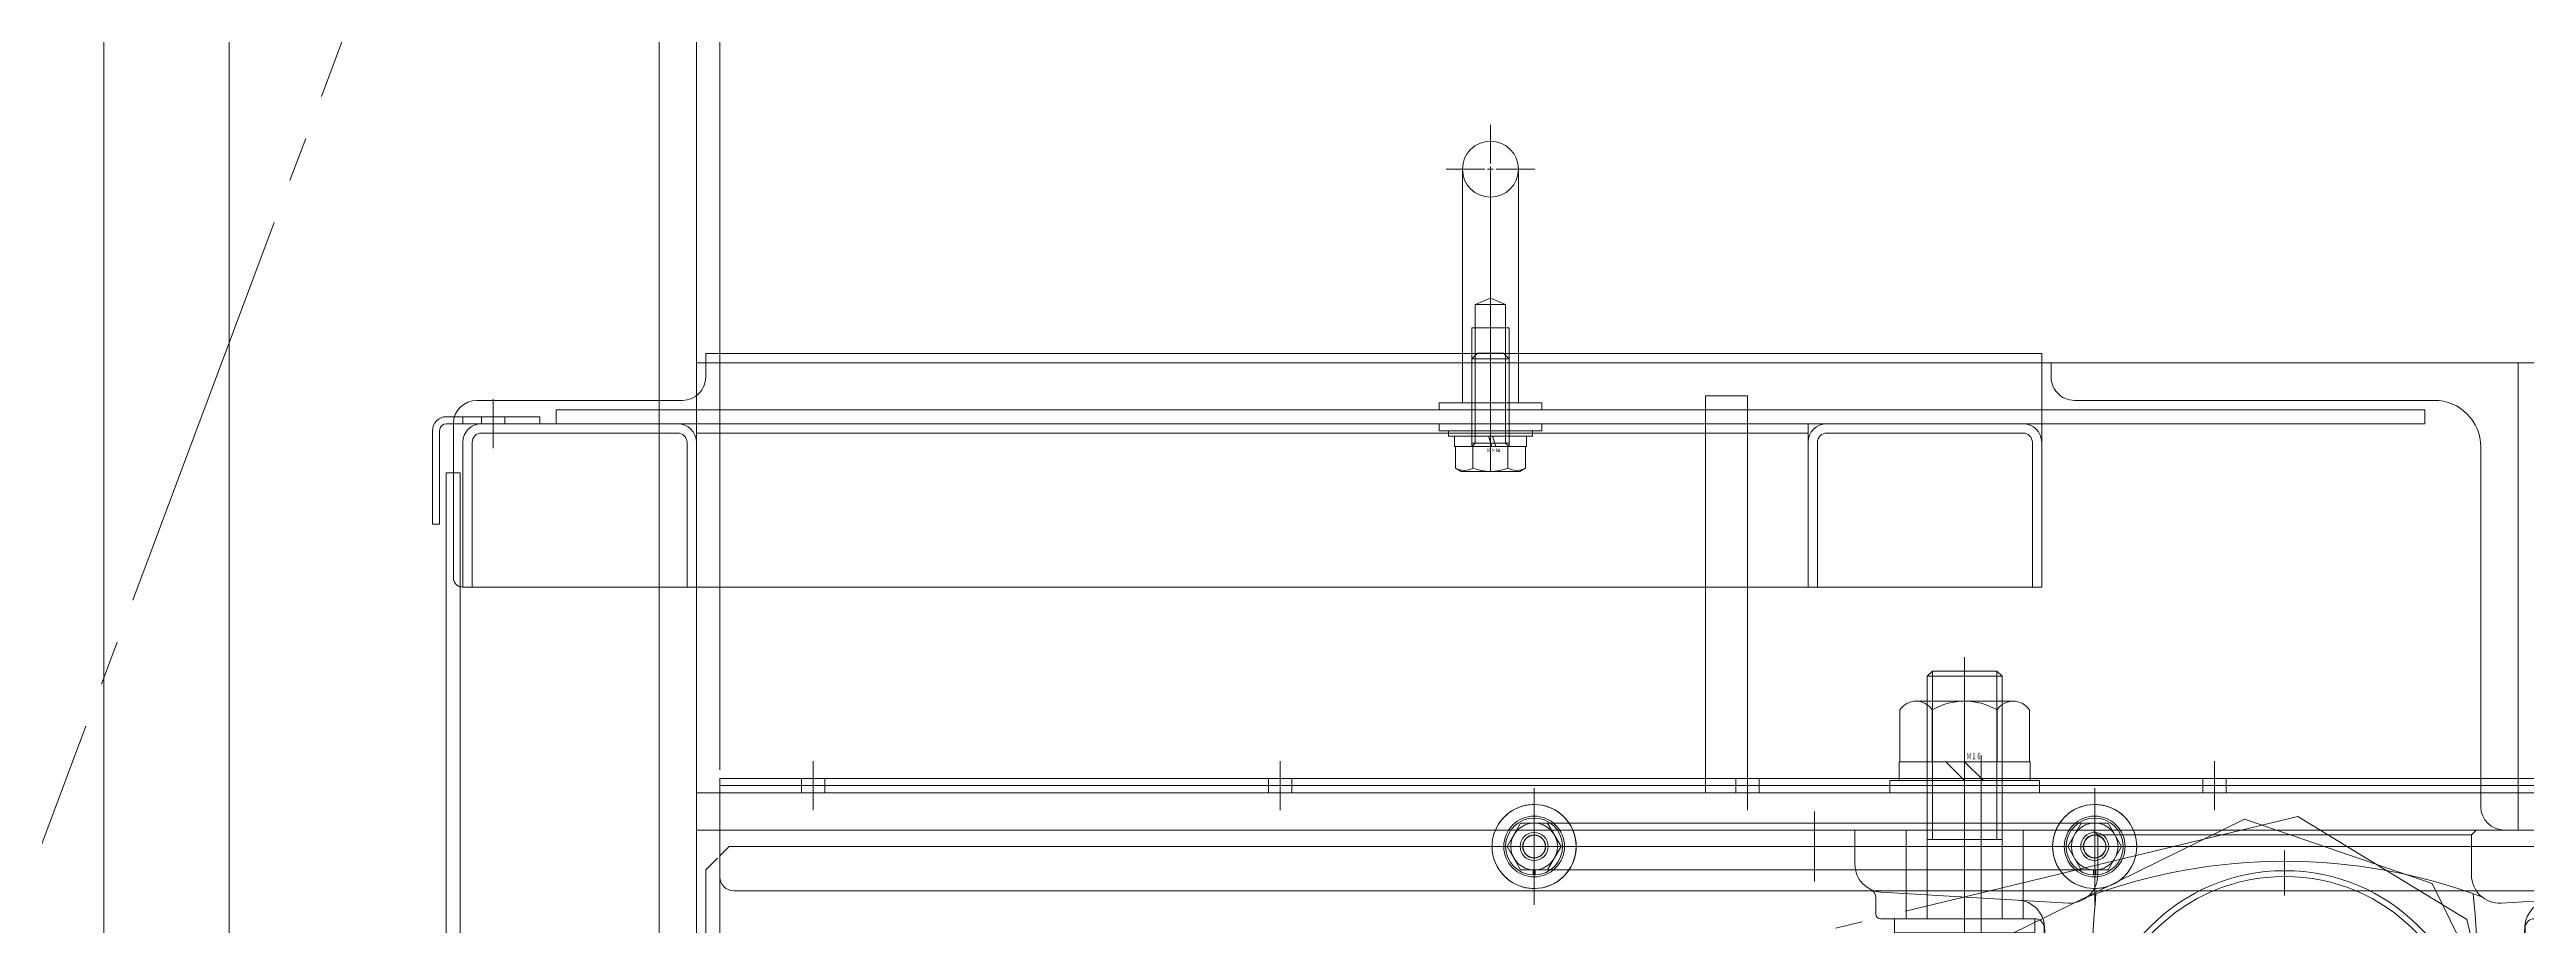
# Model space of a CAD drawing. Units: millimetres at full size. Extents: x -32787 to 32787, y -11878 to 14562.
# Drawn here: x -17027 to -16497, y 7218 to 7405 of the extents above; entities that cross this region are included whole.
import ezdxf
from ezdxf.enums import TextEntityAlignment as Align

# ---------------------------------------------------------------- set-up
doc = ezdxf.new("R2010")
doc.units = ezdxf.units.MM
doc.header["$LTSCALE"] = 9.6
doc.linetypes.add('CHAIN2', pattern=[12, 9, -1, 1, -1])
doc.linetypes.add('DOUBLE_CHAIN2', pattern=[12.8, 9, -1, 0.6, -0.6, 0.6, -1])
for name, color, linetype, lineweight in [('0-2_0', 2, 'Continuous', 9), ('0-3_05_CENTER', 2, 'CHAIN2', 9), ('0-4_04_HIDDEN', 7, 'Continuous', 9), ('0-5_10_DRAFT', 1, 'Continuous', 9), ('0-7_01_外形線', 134, 'Continuous', 9), ('0-8_04_中心線', 4, 'CHAIN2', 9), ('0-9_03_かくれ線', 5, 'Continuous', 9), ('0-A_06_PHANTOM', 2, 'DOUBLE_CHAIN2', 9), ('0-D_10_補助線', 1, 'Continuous', 9), ('0-E_08_DIM', 3, 'Continuous', 9)]:
    doc.layers.add(name, color=color, linetype=linetype, lineweight=lineweight)
doc.styles.add('ＭＳ ゴシック', font='')
doc.styles.get('ＭＳ ゴシック').set_extended_font_data('MS Gothic')

# ---------------------------------------------------------------- blocks, each defined once
blk = doc.blocks.new('MUCAP208Ja_1_1')
at = {"layer": '0-2_0'}
for p, q in [((-3.3, 105.8), (-2.4, 108.5)), ((-2.4, 108.5), (2.4, 108.5)), ((3.3, 105.8), (2.4, 108.5)), ((-4.041, 100.37), (-4.041, 101.63)), ((-3.3, 105.8), (3.3, 105.8)), ((-2.8, 104.054), (2.8, 104.054)), ((-2.021, 101.63), (-2.021, 100.37)), ((2.021, 101.63), (2.021, 100.37)), ((4.041, 101.63), (4.041, 100.37)), ((3.031, 100), (-3.031, 100)), ((-4, 76.6), (-2.961, 77.2)), ((4, 76.6), (-4, 76.6)), ((-4, 75.396), (-4, 76.6)), ((-3.45, 75.474), (-3.45, 76.918)), ((2.961, 77.2), (-2.961, 77.2)), ((4, 76.6), (2.961, 77.2)), ((3.45, 75.474), (3.45, 76.918)), ((4, 75.396), (4, 76.6)), ((-51.456, 20.955), (-50.787, 50.355)), ((-51.401, 20.646), (-49.502, 52.181)), ((51.401, 20.646), (49.502, 52.181)), ((51.456, 20.955), (50.787, 50.355)), ((-24.687, 39.566), (-25.729, 38.964)), ((-24.479, 39.051), (-25.729, 38.329)), ((-25.729, 38.964), (-21.729, 32.036)), ((-25.729, 38.964), (-25.729, 37.764)), ((-25.729, 37.764), (-22.768, 32.636)), ((-21.729, 32.036), (-22.768, 32.636)), ((-21.029, 33.075), (-22.279, 32.353)), ((-20.687, 32.638), (-21.729, 32.036)), ((-87.5, 18), (-87.5, 14.53)), ((-86.5, 19), (-53.455, 19)), ((86.5, 19), (53.455, 19)), ((87.5, 18), (87.5, 14.53)), ((-86.346, 13.326), (-46.346, 15.634)), ((86.346, 13.326), (46.346, 15.634)), ((-92, 7.336), (-92, 0)), ((-40, 9.644), (-40, 1)), ((40, 9.644), (40, 1)), ((92, 7.336), (92, 0)), ((-92, 0), (-41, 0)), ((-41, 0), (-40, 1)), ((-40, 1), (40, 1)), ((41, 0), (40, 1)), ((92, 0), (41, 0))]:
    blk.add_line(p, q, dxfattribs=at)
for radius in [40.5, 39.25, 26.5, 20]:
    blk.add_circle((0, 49.2), radius, dxfattribs=at)
for centre, radius, start, end in [((0, 107.013), 1.587, 69.55499, 110.44501), ((-3.031, 100.437), 1.563, 49.73979, 130.26021), ((0, 105.8), 3.3, 180, 208.06161), ((-8.789, 104.424), 6, 336.17154, 353.89834), ((-3.618, 103.871), 0.8, 353.89834, 28.06161), ((0, 96.302), 5.698, 69.22909, 110.77091), ((3.031, 100.437), 1.563, 49.73979, 130.26021), ((3.618, 103.871), 0.8, 151.93839, 186.10166), ((8.789, 104.424), 6, 186.10166, 203.82846), ((0, 105.8), 3.3, 331.93839, 0), ((0, 49.2), 50.8, 1.3029, 178.6971), ((0, 49.2), 49.591, 3.44631, 176.55369), ((-3.031, 101.563), 1.563, 229.73979, 310.26021), ((0, 105.698), 5.698, 249.22909, 290.77091), ((3.031, 101.563), 1.563, 229.73979, 310.26021), ((0, 49.2), 42, 0, 180), ((350.172, 49.2), 392.172, 180, 185.20269), ((-350.172, 49.2), 392.172, 354.79731, 0), ((-86.5, 18), 1, 90, 180), ((-57.39, 21.007), 6, 273.30187, 356.55369), ((-53.455, 21), 2, 270, 358.6971), ((57.39, 21.007), 6, 183.44631, 266.69813), ((53.455, 21), 2, 181.3029, 270), ((86.5, 18), 1, 0, 90), ((-86, 7.336), 6, 93.30187, 180), ((-89.5, 14.53), 2, 295.94448, 0), ((-46, 9.644), 6, 0, 93.30187), ((0, 127.7), 121, 249.57682, 290.42318), ((46, 9.644), 6, 86.69813, 180), ((86, 7.336), 6, 0, 86.69813), ((89.5, 14.53), 2, 180, 244.05552)]:
    blk.add_arc(centre, radius, start, end, dxfattribs=at)
at = {"layer": '0-3_05_CENTER'}
for p, q in [((0, 109.987), (0, 0)), ((-55.814, 49.2), (55.814, 49.2)), ((-26.847, 33.7), (-14.722, 40.7)), ((-68.5, 24), (-68.5, -4.978)), ((68.5, 24), (68.5, -4.978))]:
    blk.add_line(p, q, dxfattribs=at)
at = {"layer": '0-4_04_HIDDEN', "color": 2}
for p, q in [((-81, 19), (-81, 0)), ((-56, 19), (-56, 0)), ((56, 19), (56, 0)), ((81, 19), (81, 0))]:
    blk.add_line(p, q, dxfattribs=at)
blk = doc.blocks.new('A$C5136444F_1_1_1')
at = {"layer": '0-2_0', "color": 134}
for p, q in [((-10.387, 17), (10.387, 17)), ((-13.85, 15.144), (-13.85, 7)), ((-6.925, 7), (-6.925, 15.144)), ((6.925, 15.144), (6.925, 7)), ((13.85, 7), (13.85, 15.144)), ((-14, 3), (-14, 7)), ((-14, 7), (14, 7)), ((0.728, 3), (-0.728, 7)), ((14, 7), (14, 3)), ((-15, 0), (-15, 3)), ((-15, 3), (15, 3)), ((-15, 0), (15, 0)), ((-8, 0), (-8, -51.918)), ((8, 0), (8, -51.918)), ((15, 3), (15, 0)), ((8, -17), (-8, -17)), ((-6.917, -17), (-6.917, -53)), ((6.918, -17), (6.918, -53))]:
    blk.add_line(p, q, dxfattribs=at)
at = {"layer": '0-2_0', "color": 134, "linetype": 'CHAIN2'}
blk.add_line((0, 20.915), (0, -56), dxfattribs=at)
at = {"layer": '0-2_0', "color": 134}
for points in [[(8, -51.918), (-8, -51.918), (-6.918, -53)], [(8, -51.918), (6.918, -53), (-6.917, -53)]]:
    blk.add_lwpolyline(points, dxfattribs=at)
for centre, radius, start, end in [((-10.387, 12.842), 4.158, 33.626, 146.374), ((0, 3.15), 13.85, 60, 120), ((10.387, 12.842), 4.158, 33.626, 146.374)]:
    blk.add_arc(centre, radius, start, end, dxfattribs=at)
at = {"layer": '0-5_10_DRAFT', "style": 'ＭＳ ゴシック', "width": 1.5}
blk.add_text('M16x60', height=0.7331, dxfattribs=at).set_placement((0.41, 7.482), align=Align.BOTTOM_LEFT)
blk = doc.blocks.new('M16Nza_1_1_1')
at = {"layer": '0-2_0', "color": 134}
for p, q in [((-13.85, 17.744), (-13.85, 6.6)), ((-10.387, 19.6), (10.387, 19.6)), ((-6.925, 6.6), (-6.925, 17.744)), ((6.925, 17.744), (6.925, 6.6)), ((13.85, 6.6), (13.85, 17.744)), ((-4, 6.6), (0, 2.6)), ((0, 6.6), (4, 2.6)), ((14, 6.6), (14, 2.6))]:
    blk.add_line(p, q, dxfattribs=at)
at = {"layer": '0-2_0', "color": 134, "linetype": 'CHAIN2'}
blk.add_line((0, 0), (0, 19.6), dxfattribs=at)
at = {"layer": '0-2_0', "color": 134}
blk.add_lwpolyline([(-14, 2.6), (-14, 6.6), (14, 6.6)], dxfattribs=at)
blk.add_lwpolyline([(-16, 2.6), (16, 2.6), (16, 0), (-16, 0)], close=True, dxfattribs=at)
for centre, radius, start, end in [((-10.387, 15.442), 4.158, 33.626, 146.374), ((0, 5.75), 13.85, 60, 120), ((10.387, 15.442), 4.158, 33.626, 146.374)]:
    blk.add_arc(centre, radius, start, end, dxfattribs=at)
at = {"layer": '0-5_10_DRAFT', "style": 'ＭＳ ゴシック', "width": 0.6}
blk.add_text('Ｍ１６', height=1.257, dxfattribs=at).set_placement((0.41, 6.782), align=Align.BOTTOM_LEFT)
blk = doc.blocks.new('A$C1FC96EE0_1_1_1')
at = {"layer": '0-A_06_PHANTOM', "color": 7}
blk.add_lwpolyline([(-45, 427.502), (-45, -15), (15, -15), (45, 15), (45, 383.745)], dxfattribs=at)
blk = doc.blocks.new('A$C6A3B1DDC_1_1_1')
at = {"layer": '0-A_06_PHANTOM', "xscale": -1}
blk.add_blockref('A$C1FC96EE0_1_1_1', (-20, -30), dxfattribs=at)
blk = doc.blocks.new('A$C616C122A_1_1')
at = {"layer": '0-2_0', "xscale": -1}
for name, p, rotation in [('A$C6A3B1DDC_1_1_1', (-62.665, -6.61), 26.14534), ('MUCAP208Ja_1_1', (0, 0), 90)]:
    blk.add_blockref(name, p, dxfattribs=dict(at, rotation=rotation))
at = {"layer": '0-2_0'}
for name, p, rotation in [('A$C5136444F_1_1_1', (-19, 68.5), 90), ('M16Nza_1_1_1', (8, 68.5), 270)]:
    blk.add_blockref(name, p, dxfattribs=dict(at, rotation=rotation))
at = {"layer": '0-A_06_PHANTOM', "xscale": -1, "rotation": 13.60595}
blk.add_blockref('A$C6A3B1DDC_1_1_1', (-63.779, -3.529), dxfattribs=at)
blk = doc.blocks.new('U5307')
at = {"layer": '0-8_04_中心線'}
for p, q in [((0, 1.8), (0, 12.5)), ((-12.5, 0), (-1.8, 0)), ((1.8, 0), (12.5, 0)), ((0, -12.5), (0, -1.8))]:
    blk.add_line(p, q, dxfattribs=at)
at = {"layer": '0-8_04_中心線', "linetype": 'Continuous'}
for p, q in [((-0.9, 0), (0.9, 0)), ((0, -0.9), (0, 0.9))]:
    blk.add_line(p, q, dxfattribs=at)
blk = doc.blocks.new('U5306')
at = {"layer": '0-8_04_中心線'}
for p, q in [((0, 1.8), (0, 12.5)), ((-12.5, 0), (-1.8, 0)), ((1.8, 0), (12.5, 0)), ((0, -12.5), (0, -1.8))]:
    blk.add_line(p, q, dxfattribs=at)
at = {"layer": '0-8_04_中心線', "linetype": 'Continuous'}
for p, q in [((-0.9, 0), (0.9, 0)), ((0, -0.9), (0, 0.9))]:
    blk.add_line(p, q, dxfattribs=at)
blk = doc.blocks.new('U5308')
at = {"layer": '0-8_04_中心線'}
for p, q in [((0, 1), (0, 8.5)), ((-8.5, 0), (-1, 0)), ((1, 0), (8.5, 0)), ((0, -8.5), (0, -1))]:
    blk.add_line(p, q, dxfattribs=at)
at = {"layer": '0-8_04_中心線', "linetype": 'Continuous'}
for p, q in [((-0.5, 0), (0.5, 0)), ((0, -0.5), (0, 0.5))]:
    blk.add_line(p, q, dxfattribs=at)
blk = doc.blocks.new('U5309')
at = {"layer": '0-8_04_中心線'}
for p, q in [((0, 1), (0, 8.5)), ((-8.5, 0), (-1, 0)), ((1, 0), (8.5, 0)), ((0, -8.5), (0, -1))]:
    blk.add_line(p, q, dxfattribs=at)
at = {"layer": '0-8_04_中心線', "linetype": 'Continuous'}
for p, q in [((-0.5, 0), (0.5, 0)), ((0, -0.5), (0, 0.5))]:
    blk.add_line(p, q, dxfattribs=at)
blk = doc.blocks.new('U5495')
at = {"layer": '0-8_04_中心線'}
for p, q in [((0, 1.2), (0, 9.5)), ((-9.5, 0), (-1.2, 0)), ((1.2, 0), (9.5, 0)), ((0, -9.5), (0, -1.2))]:
    blk.add_line(p, q, dxfattribs=at)
at = {"layer": '0-8_04_中心線', "linetype": 'Continuous'}
for p, q in [((-0.6, 0), (0.6, 0)), ((0, -0.6), (0, 0.6))]:
    blk.add_line(p, q, dxfattribs=at)

msp = doc.modelspace()

# ---------------------------------------------------------------- linework, layer by layer
at = {"layer": '0-2_0', "color": 134}
for p, q in [((-16600.471, 7340.196), (-16886.461, 7340.196)), ((-16886.461, 7340.196), (-16886.461, 7338.196)), ((-16600.471, 7340.196), (-16600.471, 7338.196)), ((-16600.471, 7338.196), (-16886.461, 7338.196))]:
    msp.add_line(p, q, dxfattribs=at)
at = {"layer": '0-3_05_CENTER', "color": 4}
msp.add_line((-16938.461, 7476.196), (-17168.033, 6862.584), dxfattribs=at)
at = {"layer": '0-7_01_外形線'}
for p, q in [((-16896.461, 6404.196), (-16896.461, 7618.196)), ((-16724.471, 7340.196), (-16724.471, 7379.696)), ((-16712.471, 7340.196), (-16712.471, 7379.696)), ((-16888.461, 7338.196), (-14388.461, 7338.196)), ((-16883.461, 7249.196), (-16343.461, 7249.196)), ((-16883.461, 7228.196), (-16883.461, 7249.196)), ((-14513.839, 7246.196), (-16888.461, 7246.196)), ((-14513.839, 7238.196), (-16888.461, 7238.196)), ((-16709.125, 7239.671), (-16589.125, 7239.671)), ((-16709.125, 7229.671), (-16589.125, 7229.671)), ((-16880.461, 7225.196), (-16346.461, 7225.196))]:
    msp.add_line(p, q, dxfattribs=at)
for points in [[(-16888.461, 6404.196), (-16888.461, 7618.196), (-16978.461, 7618.196), (-16988.461, 7608.196), (-16988.461, 6404.196)], [(-16672.461, 7246.196), (-16672.461, 7331.196), (-16663.461, 7331.196), (-16663.461, 7246.196)], [(-16883.461, 6861.671), (-16886.461, 6864.671), (-16886.461, 7229.671), (-16883.961, 7232.171)]]:
    msp.add_lwpolyline(points, dxfattribs=at)
for centre, radius, start, end in [((-16718.471, 7379.696), 6, 0, 180), ((-16709.125, 7234.671), 9, 33.74899, 326.25101), ((-16589.125, 7234.671), 9, 213.74899, 146.25101), ((-16709.125, 7234.671), 5, 90, 270), ((-16589.125, 7234.671), 5, 270, 90), ((-16880.461, 7228.196), 3, 180, 270)]:
    msp.add_arc(centre, radius, start, end, dxfattribs=at)
at = {"layer": '0-8_04_中心線'}
for p, q in [((-16718.471, 7326.696), (-16718.471, 7379.696)), ((-16718.471, 7314.996), (-16718.471, 7340.296)), ((-16931.961, 7330.446), (-16931.961, 7319.946)), ((-16616.961, 7257.318), (-16616.961, 7226.919)), ((-16613.461, 7254.196), (-16613.461, 7207.696)), ((-16863.461, 7252.946), (-16863.461, 7242.446)), ((-16763.461, 7252.946), (-16763.461, 7242.446)), ((-16663.461, 7252.946), (-16663.461, 7242.446)), ((-16563.461, 7252.946), (-16563.461, 7242.446)), ((-16649.125, 7242.171), (-16649.125, 7227.171)), ((-16709.125, 7234.671), (-16589.125, 7234.671))]:
    msp.add_line(p, q, dxfattribs=at)
at = {"layer": '0-9_03_かくれ線'}
for p, q in [((-16724.471, 7329.696), (-16724.471, 7340.196)), ((-16722.471, 7339.096), (-16721.271, 7340.296)), ((-16722.471, 7339.096), (-16714.471, 7339.096)), ((-16722.471, 7320.296), (-16722.471, 7339.096)), ((-16721.721, 7321.046), (-16721.721, 7339.846)), ((-16721.271, 7340.296), (-16715.671, 7340.296)), ((-16714.471, 7339.096), (-16715.671, 7340.296)), ((-16715.221, 7321.046), (-16715.221, 7339.846)), ((-16714.471, 7320.296), (-16714.471, 7339.096)), ((-16712.471, 7329.696), (-16712.471, 7340.196)), ((-16886.461, 7338.196), (-16886.461, 7335.196)), ((-16600.471, 7338.196), (-16600.471, 7290.196)), ((-16598.461, 7338.196), (-16598.461, 7335.196)), ((-16935.471, 7330.196), (-16891.461, 7330.196)), ((-16712.471, 7329.696), (-16724.471, 7329.696)), ((-16593.461, 7330.196), (-16516.461, 7330.196)), ((-16938.461, 7326.696), (-16941.961, 7326.696)), ((-16938.461, 7325.196), (-16941.961, 7325.196)), ((-16940.471, 7325.196), (-16940.471, 7292.196)), ((-16938.461, 7325.196), (-16921.961, 7325.196)), ((-16934.461, 7326.696), (-16934.461, 7325.196)), ((-16934.461, 7325.196), (-16892.461, 7325.196)), ((-16892.461, 7323.196), (-16934.461, 7323.196)), ((-16929.461, 7326.696), (-16929.461, 7325.196)), ((-16888.461, 7325.196), (-16650.471, 7325.196)), ((-16888.461, 7290.196), (-16888.461, 7325.196)), ((-16888.461, 7323.196), (-16650.471, 7323.196)), ((-16650.471, 7290.196), (-16650.471, 7325.196)), ((-16646.471, 7325.196), (-16604.471, 7325.196)), ((-16604.471, 7323.196), (-16646.471, 7323.196)), ((-16938.461, 7290.196), (-16938.461, 7321.196)), ((-16726.171, 7322.496), (-16718.871, 7322.496)), ((-16726.171, 7322.496), (-16726.171, 7320.296)), ((-16726.171, 7320.296), (-16718.143, 7320.296)), ((-16710.966, 7320.296), (-16725.977, 7320.296)), ((-16725.977, 7320.296), (-16725.977, 7315.692)), ((-16725.977, 7320.296), (-16710.966, 7320.296)), ((-16714.471, 7321.046), (-16722.471, 7321.046)), ((-16721.721, 7321.046), (-16722.471, 7320.296)), ((-16722.224, 7320.296), (-16722.224, 7315.692)), ((-16718.871, 7322.496), (-16718.143, 7320.296)), ((-16718.071, 7322.496), (-16710.771, 7322.496)), ((-16718.071, 7322.496), (-16717.343, 7320.296)), ((-16717.343, 7320.296), (-16710.771, 7320.296)), ((-16715.221, 7321.046), (-16714.471, 7320.296)), ((-16714.719, 7320.296), (-16714.719, 7315.692)), ((-16710.966, 7320.296), (-16710.966, 7315.692)), ((-16710.771, 7320.296), (-16710.771, 7322.496)), ((-16650.471, 7290.196), (-16650.471, 7321.196)), ((-16506.461, 7243.196), (-16506.461, 7320.196)), ((-16725.977, 7315.692), (-16724.771, 7314.996)), ((-16724.771, 7314.996), (-16712.171, 7314.996)), ((-16710.966, 7315.692), (-16712.171, 7314.996)), ((-16600.471, 7290.196), (-16938.471, 7290.196)), ((-16883.461, 7249.196), (-16883.461, 7215.696)), ((-16865.961, 7249.196), (-16865.961, 7246.196)), ((-16860.961, 7249.196), (-16860.961, 7246.196)), ((-16765.961, 7249.196), (-16765.961, 7246.196)), ((-16760.961, 7249.196), (-16760.961, 7246.196)), ((-16665.961, 7249.196), (-16665.961, 7246.196)), ((-16660.961, 7249.196), (-16660.961, 7246.196)), ((-16565.961, 7249.196), (-16565.961, 7246.196)), ((-16560.961, 7249.196), (-16560.961, 7246.196)), ((-16883.461, 7247.696), (-16343.461, 7247.696)), ((-16883.461, 7246.196), (-16343.461, 7246.196)), ((-16709.35, 7229.671), (-16709.35, 7228.575)), ((-16708.9, 7229.671), (-16708.9, 7228.575)), ((-16589.35, 7229.671), (-16589.35, 7228.575)), ((-16588.9, 7229.671), (-16588.9, 7228.575))]:
    msp.add_line(p, q, dxfattribs=at)
for points in [[(-16721.721, 7350.696), (-16718.471, 7352.042), (-16715.221, 7350.696)], [(-16721.721, 7329.696), (-16721.721, 7350.696), (-16715.221, 7350.696), (-16715.221, 7329.696)], [(-16722.471, 7329.696), (-16722.471, 7345.696), (-16714.471, 7345.696), (-16714.471, 7329.696)], [(-16501.461, 7238.196), (-16498.461, 7238.196), (-16498.461, 7338.196)], [(-16943.461, 7323.696), (-16943.461, 7303.696), (-16944.961, 7303.696), (-16944.961, 7323.696)], [(-16938.461, 7326.696), (-16921.961, 7326.696), (-16921.961, 7325.196)], [(-16936.461, 7321.196), (-16936.461, 7290.196), (-16938.461, 7290.196)], [(-16888.461, 7321.196), (-16888.461, 7290.196), (-16890.461, 7290.196), (-16890.461, 7321.196)], [(-16648.471, 7321.196), (-16648.471, 7290.196), (-16650.471, 7290.196)], [(-16600.471, 7321.196), (-16600.471, 7290.196), (-16602.471, 7290.196), (-16602.471, 7321.196)], [(-16883.461, 7232.671), (-16881.461, 7234.671), (-16345.461, 7234.671), (-16343.461, 7232.671)]]:
    msp.add_lwpolyline(points, dxfattribs=at)
for points in [[(-16918.471, 7328.196), (-16918.471, 7325.196), (-16518.471, 7325.196), (-16518.471, 7328.196)], [(-16729.471, 7328.196), (-16707.471, 7328.196), (-16707.471, 7329.696), (-16729.471, 7329.696)], [(-16729.471, 7323.696), (-16707.471, 7323.696), (-16707.471, 7325.196), (-16729.471, 7325.196)], [(-16709.471, 7323.696), (-16727.471, 7323.696), (-16727.471, 7322.496), (-16709.471, 7322.496)], [(-16939.055, 6589.696), (-16942.055, 6589.696), (-16942.055, 7314.696), (-16939.055, 7314.696)], [(-16712.011, 7239.671), (-16714.898, 7234.671), (-16712.011, 7229.671), (-16706.238, 7229.671), (-16703.351, 7234.671), (-16706.238, 7239.671)], [(-16592.011, 7239.671), (-16594.898, 7234.671), (-16592.011, 7229.671), (-16586.238, 7229.671), (-16583.351, 7234.671), (-16586.238, 7239.671)]]:
    msp.add_lwpolyline(points, close=True, dxfattribs=at)
for centre, radius in [((-16709.125, 7234.671), 9), ((-16589.125, 7234.671), 9), ((-16709.125, 7234.671), 6.5), ((-16709.125, 7234.671), 5), ((-16589.125, 7234.671), 6.5), ((-16589.125, 7234.671), 5), ((-16709.125, 7234.671), 3), ((-16709.125, 7234.671), 3), ((-16709.125, 7234.671), 2.458), ((-16709.125, 7234.671), 2.4), ((-16589.125, 7234.671), 3), ((-16589.125, 7234.671), 3), ((-16589.125, 7234.671), 2.458), ((-16589.125, 7234.671), 2.4)]:
    msp.add_circle(centre, radius, dxfattribs=at)
for centre, radius, start, end in [((-16718.471, 7379.696), 6, 180, 0), ((-16891.461, 7335.196), 5, 270, 0), ((-16593.461, 7335.196), 5, 175.96159, 270), ((-16935.471, 7325.196), 5, 90, 180), ((-16516.461, 7320.196), 10, 0, 90), ((-16941.961, 7323.696), 3, 90, 180), ((-16941.961, 7323.696), 1.5, 90, 180), ((-16934.461, 7321.196), 4, 90, 180), ((-16934.461, 7321.196), 2, 90, 180), ((-16892.461, 7321.196), 4, 0, 90), ((-16892.461, 7321.196), 2, 0, 90), ((-16646.471, 7321.196), 4, 90, 180), ((-16646.471, 7321.196), 2, 90, 180), ((-16604.471, 7321.196), 4, 0, 90), ((-16604.471, 7321.196), 2, 0, 90), ((-16724.101, 7318.942), 3.753, 240.00001, 299.99999), ((-16718.471, 7325.461), 10.465, 248.98558, 291.01442), ((-16712.842, 7318.942), 3.753, 240.00001, 299.99999), ((-16938.471, 7292.196), 2, 180, 270), ((-16501.461, 7243.196), 5, 180, 270), ((-16709.125, 7234.671), 6.1, 272.11385, 267.88615), ((-16709.125, 7234.671), 5, 270, 90), ((-16709.125, 7234.671), 9, 326.25101, 33.74899), ((-16589.125, 7234.671), 9, 146.25101, 213.74899), ((-16589.125, 7234.671), 6.1, 272.11385, 267.88615), ((-16589.125, 7234.671), 5, 90, 270)]:
    msp.add_arc(centre, radius, start, end, dxfattribs=at)
at = {"layer": '0-D_10_補助線'}
msp.add_line((-16938.461, 7326.696), (-16938.461, 7325.196), dxfattribs=at)
at = {"layer": '0-E_08_DIM'}
for p, q in [((-16888.461, 7240.071), (-16888.461, 7612.293)), ((-17015.293, 7588.196), (-17015.293, 7082.267)), ((-16883.461, 7251.071), (-16883.461, 7538.063))]:
    msp.add_line(p, q, dxfattribs=at)

# ---------------------------------------------------------------- block references
at = {"layer": '0-2_0', "rotation": 90}
msp.add_blockref('A$C616C122A_1_1', (-16548.461, 7238.196), dxfattribs=at)
at = {"layer": '0-8_04_中心線', "rotation": 90}
for name, p in [('U5495', (-16718.471, 7379.696)), ('U5308', (-16709.125, 7234.671)), ('U5309', (-16589.125, 7234.671))]:
    msp.add_blockref(name, p, dxfattribs=at)
at = {"layer": '0-8_04_中心線'}
for name, p in [('U5306', (-16709.125, 7234.671)), ('U5307', (-16589.125, 7234.671))]:
    msp.add_blockref(name, p, dxfattribs=at)

# ---------------------------------------------------------------- texts
at = {"layer": '0-9_03_かくれ線', "style": 'ＭＳ ゴシック', "width": 0.8}
msp.add_text('M8×20', height=0.7331, rotation=180, dxfattribs=at).set_placement((-16716.408, 7320.096), align=Align.BOTTOM_LEFT)

doc.saveas('drawing.dxf')
